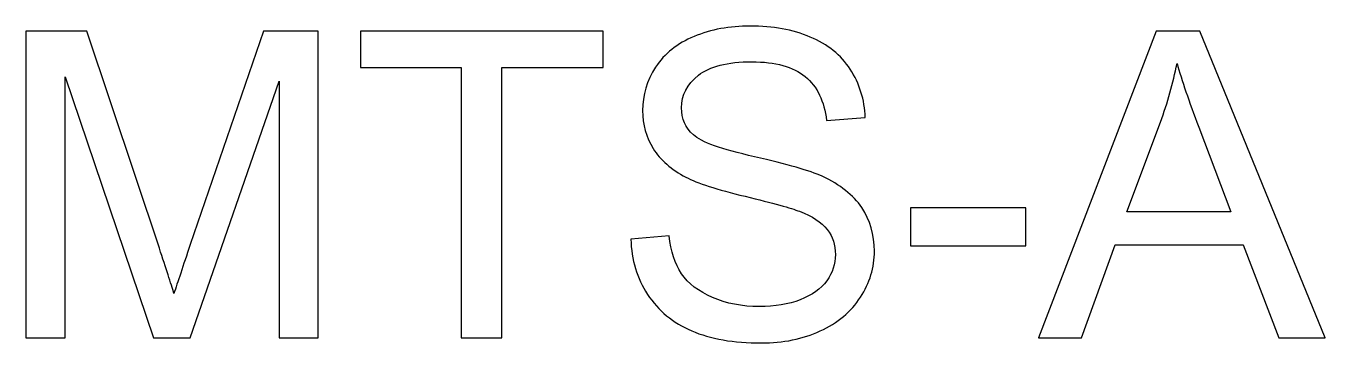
# Model space of a CAD drawing. Header units: centimetres. Extents: x -10.6 to 11.8, y -10.5 to 10.6.
# Drawn here: x 3.497 to 4.676, y 8.748 to 9.035 of the extents above; entities that cross this region are included whole.
import ezdxf

# ---------------------------------------------------------------- set-up
doc = ezdxf.new("R2010")
doc.units = ezdxf.units.CM
doc.header["$MEASUREMENT"] = 0
doc.layers.add('Livello 1', color=7, linetype='Continuous')

msp = doc.modelspace()

# ---------------------------------------------------------------- linework, layer by layer
at = {"layer": 'Livello 1', "color": 7}
for points, knots in [([(4.04624, 8.84163), (4.04624, 8.84163), (4.08091, 8.84467), (4.08091, 8.84467), (4.08091, 8.84467), (4.08253, 8.83077), (4.08634, 8.81939), (4.09236, 8.81046), (4.09236, 8.81046), (4.09837, 8.80153), (4.10769, 8.79436), (4.1203, 8.78886), (4.1203, 8.78886), (4.13291, 8.78336), (4.14714, 8.78064), (4.16292, 8.78064), (4.16292, 8.78064), (4.17695, 8.78064), (4.18931, 8.78271), (4.20004, 8.78685), (4.20004, 8.78685), (4.21078, 8.79106), (4.2188, 8.79675), (4.22404, 8.80399), (4.22404, 8.80399), (4.22928, 8.8113), (4.23193, 8.81919), (4.23193, 8.82779), (4.23193, 8.82779), (4.23193, 8.83652), (4.22941, 8.84409), (4.2243, 8.85062), (4.2243, 8.85062), (4.21925, 8.85716), (4.21091, 8.86259), (4.19933, 8.86699), (4.19933, 8.86699), (4.19183, 8.8699), (4.1754, 8.87442), (4.14985, 8.88057), (4.14985, 8.88057), (4.12437, 8.88671), (4.10646, 8.89247), (4.09624, 8.8979), (4.09624, 8.8979), (4.08298, 8.90482), (4.07308, 8.91349), (4.06655, 8.92377), (4.06655, 8.92377), (4.06008, 8.93406), (4.05685, 8.94557), (4.05685, 8.95838), (4.05685, 8.95838), (4.05685, 8.97235), (4.06079, 8.98547), (4.06875, 8.99763), (4.06875, 8.99763), (4.07671, 9.00986), (4.08835, 9.01911), (4.10361, 9.02544), (4.10361, 9.02544), (4.11894, 9.03172), (4.13588, 9.03489), (4.15458, 9.03489), (4.15458, 9.03489), (4.17521, 9.03489), (4.19332, 9.03159), (4.2091, 9.02493), (4.2091, 9.02493), (4.22481, 9.01833), (4.23691, 9.00856), (4.24538, 8.99569), (4.24538, 8.99569), (4.25379, 8.98282), (4.25838, 8.96821), (4.25903, 8.95191), (4.25903, 8.95191), (4.25903, 8.95191), (4.22378, 8.94926), (4.22378, 8.94926), (4.22378, 8.94926), (4.22184, 8.96678), (4.21544, 8.98011), (4.20451, 8.98903), (4.20451, 8.98903), (4.19358, 8.99802), (4.17747, 9.00248), (4.15613, 9.00248), (4.15613, 9.00248), (4.13388, 9.00248), (4.11771, 8.99841), (4.10749, 8.99026), (4.10749, 8.99026), (4.09734, 8.98211), (4.09223, 8.97228), (4.09223, 8.96083), (4.09223, 8.96083), (4.09223, 8.95081), (4.09585, 8.94259), (4.10303, 8.93619), (4.10303, 8.93619), (4.11014, 8.92972), (4.12858, 8.92313), (4.15846, 8.9164), (4.15846, 8.9164), (4.18834, 8.90961), (4.20884, 8.90372), (4.21996, 8.89868), (4.21996, 8.89868), (4.23613, 8.89118), (4.2481, 8.88173), (4.2558, 8.87035), (4.2558, 8.87035), (4.26349, 8.8589), (4.26731, 8.84571), (4.26731, 8.83083), (4.26731, 8.83083), (4.26731, 8.81602), (4.2631, 8.80212), (4.25463, 8.78905), (4.25463, 8.78905), (4.24616, 8.77599), (4.234, 8.76583), (4.21815, 8.75852), (4.21815, 8.75852), (4.20231, 8.75128), (4.18446, 8.74766), (4.16467, 8.74766), (4.16467, 8.74766), (4.13951, 8.74766), (4.11842, 8.75128), (4.10148, 8.75865), (4.10148, 8.75865), (4.08447, 8.76596), (4.07114, 8.77696), (4.06144, 8.7917), (4.06144, 8.7917), (4.0518, 8.80639), (4.0467, 8.82307), (4.04624, 8.84163)], [0, 0, 0, 0, 0.0285714, 0.0285714, 0.0285714, 0.0285714, 0.0571429, 0.0571429, 0.0571429, 0.0571429, 0.0857143, 0.0857143, 0.0857143, 0.0857143, 0.1142857, 0.1142857, 0.1142857, 0.1142857, 0.1428571, 0.1428571, 0.1428571, 0.1428571, 0.1714286, 0.1714286, 0.1714286, 0.1714286, 0.2, 0.2, 0.2, 0.2, 0.2285714, 0.2285714, 0.2285714, 0.2285714, 0.2571429, 0.2571429, 0.2571429, 0.2571429, 0.2857143, 0.2857143, 0.2857143, 0.2857143, 0.3142857, 0.3142857, 0.3142857, 0.3142857, 0.3428571, 0.3428571, 0.3428571, 0.3428571, 0.3714286, 0.3714286, 0.3714286, 0.3714286, 0.4, 0.4, 0.4, 0.4, 0.4285714, 0.4285714, 0.4285714, 0.4285714, 0.4571429, 0.4571429, 0.4571429, 0.4571429, 0.4857143, 0.4857143, 0.4857143, 0.4857143, 0.5142857, 0.5142857, 0.5142857, 0.5142857, 0.5428571, 0.5428571, 0.5428571, 0.5428571, 0.5714286, 0.5714286, 0.5714286, 0.5714286, 0.6, 0.6, 0.6, 0.6, 0.6285714, 0.6285714, 0.6285714, 0.6285714, 0.6571429, 0.6571429, 0.6571429, 0.6571429, 0.6857143, 0.6857143, 0.6857143, 0.6857143, 0.7142857, 0.7142857, 0.7142857, 0.7142857, 0.7428571, 0.7428571, 0.7428571, 0.7428571, 0.7714286, 0.7714286, 0.7714286, 0.7714286, 0.8, 0.8, 0.8, 0.8, 0.8285714, 0.8285714, 0.8285714, 0.8285714, 0.8571429, 0.8571429, 0.8571429, 0.8571429, 0.8857143, 0.8857143, 0.8857143, 0.8857143, 0.9142857, 0.9142857, 0.9142857, 0.9142857, 0.9428571, 0.9428571, 0.9428571, 0.9428571, 0.9714286, 0.9714286, 0.9714286, 0.9714286, 1, 1, 1, 1]), ([(3.49727, 8.75238), (3.49727, 8.75238), (3.49727, 9.03017), (3.49727, 9.03017), (3.49727, 9.03017), (3.49727, 9.03017), (3.55263, 9.03017), (3.55263, 9.03017), (3.55263, 9.03017), (3.55263, 9.03017), (3.61835, 8.83348), (3.61835, 8.83348), (3.61835, 8.83348), (3.62443, 8.81518), (3.62889, 8.80147), (3.6316, 8.79235), (3.6316, 8.79235), (3.63477, 8.80244), (3.63969, 8.81732), (3.64642, 8.83691), (3.64642, 8.83691), (3.64642, 8.83691), (3.7129, 9.03017), (3.7129, 9.03017), (3.7129, 9.03017), (3.7129, 9.03017), (3.76238, 9.03017), (3.76238, 9.03017), (3.76238, 9.03017), (3.76238, 9.03017), (3.76238, 8.75238), (3.76238, 8.75238), (3.76238, 8.75238), (3.76238, 8.75238), (3.72694, 8.75238), (3.72694, 8.75238), (3.72694, 8.75238), (3.72694, 8.75238), (3.72694, 8.98489), (3.72694, 8.98489), (3.72694, 8.98489), (3.72694, 8.98489), (3.64622, 8.75238), (3.64622, 8.75238), (3.64622, 8.75238), (3.64622, 8.75238), (3.61304, 8.75238), (3.61304, 8.75238), (3.61304, 8.75238), (3.61304, 8.75238), (3.53271, 8.98884), (3.53271, 8.98884), (3.53271, 8.98884), (3.53271, 8.98884), (3.53271, 8.75238), (3.53271, 8.75238), (3.53271, 8.75238), (3.53271, 8.75238), (3.49727, 8.75238), (3.49727, 8.75238)], [0, 0, 0, 0, 0.0666667, 0.0666667, 0.0666667, 0.0666667, 0.1333333, 0.1333333, 0.1333333, 0.1333333, 0.2, 0.2, 0.2, 0.2, 0.2666667, 0.2666667, 0.2666667, 0.2666667, 0.3333333, 0.3333333, 0.3333333, 0.3333333, 0.4, 0.4, 0.4, 0.4, 0.4666667, 0.4666667, 0.4666667, 0.4666667, 0.5333333, 0.5333333, 0.5333333, 0.5333333, 0.6, 0.6, 0.6, 0.6, 0.6666667, 0.6666667, 0.6666667, 0.6666667, 0.7333333, 0.7333333, 0.7333333, 0.7333333, 0.8, 0.8, 0.8, 0.8, 0.8666667, 0.8666667, 0.8666667, 0.8666667, 0.9333333, 0.9333333, 0.9333333, 0.9333333, 1, 1, 1, 1]), ([(3.89238, 8.75238), (3.89238, 8.75238), (3.89238, 8.99738), (3.89238, 8.99738), (3.89238, 8.99738), (3.89238, 8.99738), (3.80086, 8.99738), (3.80086, 8.99738), (3.80086, 8.99738), (3.80086, 8.99738), (3.80086, 9.03017), (3.80086, 9.03017), (3.80086, 9.03017), (3.80086, 9.03017), (4.02102, 9.03017), (4.02102, 9.03017), (4.02102, 9.03017), (4.02102, 9.03017), (4.02102, 8.99738), (4.02102, 8.99738), (4.02102, 8.99738), (4.02102, 8.99738), (3.92911, 8.99738), (3.92911, 8.99738), (3.92911, 8.99738), (3.92911, 8.99738), (3.92911, 8.75238), (3.92911, 8.75238), (3.92911, 8.75238), (3.92911, 8.75238), (3.89238, 8.75238), (3.89238, 8.75238)], [0, 0, 0, 0, 0.125, 0.125, 0.125, 0.125, 0.25, 0.25, 0.25, 0.25, 0.375, 0.375, 0.375, 0.375, 0.5, 0.5, 0.5, 0.5, 0.625, 0.625, 0.625, 0.625, 0.75, 0.75, 0.75, 0.75, 0.875, 0.875, 0.875, 0.875, 1, 1, 1, 1]), ([(4.41626, 8.75238), (4.41626, 8.75238), (4.52297, 9.03017), (4.52297, 9.03017), (4.52297, 9.03017), (4.52297, 9.03017), (4.56256, 9.03017), (4.56256, 9.03017), (4.56256, 9.03017), (4.56256, 9.03017), (4.67626, 8.75238), (4.67626, 8.75238), (4.67626, 8.75238), (4.67626, 8.75238), (4.63435, 8.75238), (4.63435, 8.75238), (4.63435, 8.75238), (4.63435, 8.75238), (4.60194, 8.83652), (4.60194, 8.83652), (4.60194, 8.83652), (4.60194, 8.83652), (4.48579, 8.83652), (4.48579, 8.83652), (4.48579, 8.83652), (4.48579, 8.83652), (4.45532, 8.75238), (4.45532, 8.75238), (4.45532, 8.75238), (4.45532, 8.75238), (4.41626, 8.75238), (4.41626, 8.75238)], [0, 0, 0, 0, 0.125, 0.125, 0.125, 0.125, 0.25, 0.25, 0.25, 0.25, 0.375, 0.375, 0.375, 0.375, 0.5, 0.5, 0.5, 0.5, 0.625, 0.625, 0.625, 0.625, 0.75, 0.75, 0.75, 0.75, 0.875, 0.875, 0.875, 0.875, 1, 1, 1, 1]), ([(4.49639, 8.86647), (4.49639, 8.86647), (4.59063, 8.86647), (4.59063, 8.86647), (4.59063, 8.86647), (4.59063, 8.86647), (4.56159, 8.94337), (4.56159, 8.94337), (4.56159, 8.94337), (4.55279, 8.96672), (4.54619, 8.98593), (4.54192, 9.001), (4.54192, 9.001), (4.53837, 8.98315), (4.53339, 8.96549), (4.52692, 8.9479), (4.52692, 8.9479), (4.52692, 8.9479), (4.49639, 8.86647), (4.49639, 8.86647)], [0, 0, 0, 0, 0.2, 0.2, 0.2, 0.2, 0.4, 0.4, 0.4, 0.4, 0.6, 0.6, 0.6, 0.6, 0.8, 0.8, 0.8, 0.8, 1, 1, 1, 1]), ([(4.29991, 8.83575), (4.29991, 8.83575), (4.29991, 8.87003), (4.29991, 8.87003), (4.29991, 8.87003), (4.29991, 8.87003), (4.40475, 8.87003), (4.40475, 8.87003), (4.40475, 8.87003), (4.40475, 8.87003), (4.40475, 8.83575), (4.40475, 8.83575), (4.40475, 8.83575), (4.40475, 8.83575), (4.29991, 8.83575), (4.29991, 8.83575)], [0, 0, 0, 0, 0.25, 0.25, 0.25, 0.25, 0.5, 0.5, 0.5, 0.5, 0.75, 0.75, 0.75, 0.75, 1, 1, 1, 1])]:
    msp.add_open_spline(points, degree=3, knots=knots, dxfattribs=at)
at = {"layer": 'Livello 1', "color": 250, "lineweight": 9}
for points, knots in [([(4.04624, 8.84163), (4.04624, 8.84163), (4.08091, 8.84467), (4.08091, 8.84467), (4.08091, 8.84467), (4.08253, 8.83077), (4.08634, 8.81939), (4.09236, 8.81046), (4.09236, 8.81046), (4.09837, 8.80153), (4.10769, 8.79436), (4.1203, 8.78886), (4.1203, 8.78886), (4.13291, 8.78336), (4.14714, 8.78064), (4.16292, 8.78064), (4.16292, 8.78064), (4.17695, 8.78064), (4.18931, 8.78271), (4.20004, 8.78685), (4.20004, 8.78685), (4.21078, 8.79106), (4.2188, 8.79675), (4.22404, 8.80399), (4.22404, 8.80399), (4.22928, 8.8113), (4.23193, 8.81919), (4.23193, 8.82779), (4.23193, 8.82779), (4.23193, 8.83652), (4.22941, 8.84409), (4.2243, 8.85062), (4.2243, 8.85062), (4.21925, 8.85716), (4.21091, 8.86259), (4.19933, 8.86699), (4.19933, 8.86699), (4.19183, 8.8699), (4.1754, 8.87442), (4.14985, 8.88057), (4.14985, 8.88057), (4.12437, 8.88671), (4.10646, 8.89247), (4.09624, 8.8979), (4.09624, 8.8979), (4.08298, 8.90482), (4.07308, 8.91349), (4.06655, 8.92377), (4.06655, 8.92377), (4.06008, 8.93406), (4.05685, 8.94557), (4.05685, 8.95838), (4.05685, 8.95838), (4.05685, 8.97235), (4.06079, 8.98547), (4.06875, 8.99763), (4.06875, 8.99763), (4.07671, 9.00986), (4.08835, 9.01911), (4.10361, 9.02544), (4.10361, 9.02544), (4.11894, 9.03172), (4.13588, 9.03489), (4.15458, 9.03489), (4.15458, 9.03489), (4.17521, 9.03489), (4.19332, 9.03159), (4.2091, 9.02493), (4.2091, 9.02493), (4.22481, 9.01833), (4.23691, 9.00856), (4.24538, 8.99569), (4.24538, 8.99569), (4.25379, 8.98282), (4.25838, 8.96821), (4.25903, 8.95191), (4.25903, 8.95191), (4.25903, 8.95191), (4.22378, 8.94926), (4.22378, 8.94926), (4.22378, 8.94926), (4.22184, 8.96678), (4.21544, 8.98011), (4.20451, 8.98903), (4.20451, 8.98903), (4.19358, 8.99802), (4.17747, 9.00248), (4.15613, 9.00248), (4.15613, 9.00248), (4.13388, 9.00248), (4.11771, 8.99841), (4.10749, 8.99026), (4.10749, 8.99026), (4.09734, 8.98211), (4.09223, 8.97228), (4.09223, 8.96083), (4.09223, 8.96083), (4.09223, 8.95081), (4.09585, 8.94259), (4.10303, 8.93619), (4.10303, 8.93619), (4.11014, 8.92972), (4.12858, 8.92313), (4.15846, 8.9164), (4.15846, 8.9164), (4.18834, 8.90961), (4.20884, 8.90372), (4.21996, 8.89868), (4.21996, 8.89868), (4.23613, 8.89118), (4.2481, 8.88173), (4.2558, 8.87035), (4.2558, 8.87035), (4.26349, 8.8589), (4.26731, 8.84571), (4.26731, 8.83083), (4.26731, 8.83083), (4.26731, 8.81602), (4.2631, 8.80212), (4.25463, 8.78905), (4.25463, 8.78905), (4.24616, 8.77599), (4.234, 8.76583), (4.21815, 8.75852), (4.21815, 8.75852), (4.20231, 8.75128), (4.18446, 8.74766), (4.16467, 8.74766), (4.16467, 8.74766), (4.13951, 8.74766), (4.11842, 8.75128), (4.10148, 8.75865), (4.10148, 8.75865), (4.08447, 8.76596), (4.07114, 8.77696), (4.06144, 8.7917), (4.06144, 8.7917), (4.0518, 8.80639), (4.0467, 8.82307), (4.04624, 8.84163)], [0, 0, 0, 0, 0.0285714, 0.0285714, 0.0285714, 0.0285714, 0.0571429, 0.0571429, 0.0571429, 0.0571429, 0.0857143, 0.0857143, 0.0857143, 0.0857143, 0.1142857, 0.1142857, 0.1142857, 0.1142857, 0.1428571, 0.1428571, 0.1428571, 0.1428571, 0.1714286, 0.1714286, 0.1714286, 0.1714286, 0.2, 0.2, 0.2, 0.2, 0.2285714, 0.2285714, 0.2285714, 0.2285714, 0.2571429, 0.2571429, 0.2571429, 0.2571429, 0.2857143, 0.2857143, 0.2857143, 0.2857143, 0.3142857, 0.3142857, 0.3142857, 0.3142857, 0.3428571, 0.3428571, 0.3428571, 0.3428571, 0.3714286, 0.3714286, 0.3714286, 0.3714286, 0.4, 0.4, 0.4, 0.4, 0.4285714, 0.4285714, 0.4285714, 0.4285714, 0.4571429, 0.4571429, 0.4571429, 0.4571429, 0.4857143, 0.4857143, 0.4857143, 0.4857143, 0.5142857, 0.5142857, 0.5142857, 0.5142857, 0.5428571, 0.5428571, 0.5428571, 0.5428571, 0.5714286, 0.5714286, 0.5714286, 0.5714286, 0.6, 0.6, 0.6, 0.6, 0.6285714, 0.6285714, 0.6285714, 0.6285714, 0.6571429, 0.6571429, 0.6571429, 0.6571429, 0.6857143, 0.6857143, 0.6857143, 0.6857143, 0.7142857, 0.7142857, 0.7142857, 0.7142857, 0.7428571, 0.7428571, 0.7428571, 0.7428571, 0.7714286, 0.7714286, 0.7714286, 0.7714286, 0.8, 0.8, 0.8, 0.8, 0.8285714, 0.8285714, 0.8285714, 0.8285714, 0.8571429, 0.8571429, 0.8571429, 0.8571429, 0.8857143, 0.8857143, 0.8857143, 0.8857143, 0.9142857, 0.9142857, 0.9142857, 0.9142857, 0.9428571, 0.9428571, 0.9428571, 0.9428571, 0.9714286, 0.9714286, 0.9714286, 0.9714286, 1, 1, 1, 1]), ([(3.49727, 8.75238), (3.49727, 8.75238), (3.49727, 9.03017), (3.49727, 9.03017), (3.49727, 9.03017), (3.49727, 9.03017), (3.55263, 9.03017), (3.55263, 9.03017), (3.55263, 9.03017), (3.55263, 9.03017), (3.61835, 8.83348), (3.61835, 8.83348), (3.61835, 8.83348), (3.62443, 8.81518), (3.62889, 8.80147), (3.6316, 8.79235), (3.6316, 8.79235), (3.63477, 8.80244), (3.63969, 8.81732), (3.64642, 8.83691), (3.64642, 8.83691), (3.64642, 8.83691), (3.7129, 9.03017), (3.7129, 9.03017), (3.7129, 9.03017), (3.7129, 9.03017), (3.76238, 9.03017), (3.76238, 9.03017), (3.76238, 9.03017), (3.76238, 9.03017), (3.76238, 8.75238), (3.76238, 8.75238), (3.76238, 8.75238), (3.76238, 8.75238), (3.72694, 8.75238), (3.72694, 8.75238), (3.72694, 8.75238), (3.72694, 8.75238), (3.72694, 8.98489), (3.72694, 8.98489), (3.72694, 8.98489), (3.72694, 8.98489), (3.64622, 8.75238), (3.64622, 8.75238), (3.64622, 8.75238), (3.64622, 8.75238), (3.61304, 8.75238), (3.61304, 8.75238), (3.61304, 8.75238), (3.61304, 8.75238), (3.53271, 8.98884), (3.53271, 8.98884), (3.53271, 8.98884), (3.53271, 8.98884), (3.53271, 8.75238), (3.53271, 8.75238), (3.53271, 8.75238), (3.53271, 8.75238), (3.49727, 8.75238), (3.49727, 8.75238)], [0, 0, 0, 0, 0.0666667, 0.0666667, 0.0666667, 0.0666667, 0.1333333, 0.1333333, 0.1333333, 0.1333333, 0.2, 0.2, 0.2, 0.2, 0.2666667, 0.2666667, 0.2666667, 0.2666667, 0.3333333, 0.3333333, 0.3333333, 0.3333333, 0.4, 0.4, 0.4, 0.4, 0.4666667, 0.4666667, 0.4666667, 0.4666667, 0.5333333, 0.5333333, 0.5333333, 0.5333333, 0.6, 0.6, 0.6, 0.6, 0.6666667, 0.6666667, 0.6666667, 0.6666667, 0.7333333, 0.7333333, 0.7333333, 0.7333333, 0.8, 0.8, 0.8, 0.8, 0.8666667, 0.8666667, 0.8666667, 0.8666667, 0.9333333, 0.9333333, 0.9333333, 0.9333333, 1, 1, 1, 1]), ([(3.89238, 8.75238), (3.89238, 8.75238), (3.89238, 8.99738), (3.89238, 8.99738), (3.89238, 8.99738), (3.89238, 8.99738), (3.80086, 8.99738), (3.80086, 8.99738), (3.80086, 8.99738), (3.80086, 8.99738), (3.80086, 9.03017), (3.80086, 9.03017), (3.80086, 9.03017), (3.80086, 9.03017), (4.02102, 9.03017), (4.02102, 9.03017), (4.02102, 9.03017), (4.02102, 9.03017), (4.02102, 8.99738), (4.02102, 8.99738), (4.02102, 8.99738), (4.02102, 8.99738), (3.92911, 8.99738), (3.92911, 8.99738), (3.92911, 8.99738), (3.92911, 8.99738), (3.92911, 8.75238), (3.92911, 8.75238), (3.92911, 8.75238), (3.92911, 8.75238), (3.89238, 8.75238), (3.89238, 8.75238)], [0, 0, 0, 0, 0.125, 0.125, 0.125, 0.125, 0.25, 0.25, 0.25, 0.25, 0.375, 0.375, 0.375, 0.375, 0.5, 0.5, 0.5, 0.5, 0.625, 0.625, 0.625, 0.625, 0.75, 0.75, 0.75, 0.75, 0.875, 0.875, 0.875, 0.875, 1, 1, 1, 1]), ([(4.41626, 8.75238), (4.41626, 8.75238), (4.52297, 9.03017), (4.52297, 9.03017), (4.52297, 9.03017), (4.52297, 9.03017), (4.56256, 9.03017), (4.56256, 9.03017), (4.56256, 9.03017), (4.56256, 9.03017), (4.67626, 8.75238), (4.67626, 8.75238), (4.67626, 8.75238), (4.67626, 8.75238), (4.63435, 8.75238), (4.63435, 8.75238), (4.63435, 8.75238), (4.63435, 8.75238), (4.60194, 8.83652), (4.60194, 8.83652), (4.60194, 8.83652), (4.60194, 8.83652), (4.48579, 8.83652), (4.48579, 8.83652), (4.48579, 8.83652), (4.48579, 8.83652), (4.45532, 8.75238), (4.45532, 8.75238), (4.45532, 8.75238), (4.45532, 8.75238), (4.41626, 8.75238), (4.41626, 8.75238)], [0, 0, 0, 0, 0.125, 0.125, 0.125, 0.125, 0.25, 0.25, 0.25, 0.25, 0.375, 0.375, 0.375, 0.375, 0.5, 0.5, 0.5, 0.5, 0.625, 0.625, 0.625, 0.625, 0.75, 0.75, 0.75, 0.75, 0.875, 0.875, 0.875, 0.875, 1, 1, 1, 1]), ([(4.49639, 8.86647), (4.49639, 8.86647), (4.59063, 8.86647), (4.59063, 8.86647), (4.59063, 8.86647), (4.59063, 8.86647), (4.56159, 8.94337), (4.56159, 8.94337), (4.56159, 8.94337), (4.55279, 8.96672), (4.54619, 8.98593), (4.54192, 9.001), (4.54192, 9.001), (4.53837, 8.98315), (4.53339, 8.96549), (4.52692, 8.9479), (4.52692, 8.9479), (4.52692, 8.9479), (4.49639, 8.86647), (4.49639, 8.86647)], [0, 0, 0, 0, 0.2, 0.2, 0.2, 0.2, 0.4, 0.4, 0.4, 0.4, 0.6, 0.6, 0.6, 0.6, 0.8, 0.8, 0.8, 0.8, 1, 1, 1, 1]), ([(4.29991, 8.83575), (4.29991, 8.83575), (4.29991, 8.87003), (4.29991, 8.87003), (4.29991, 8.87003), (4.29991, 8.87003), (4.40475, 8.87003), (4.40475, 8.87003), (4.40475, 8.87003), (4.40475, 8.87003), (4.40475, 8.83575), (4.40475, 8.83575), (4.40475, 8.83575), (4.40475, 8.83575), (4.29991, 8.83575), (4.29991, 8.83575)], [0, 0, 0, 0, 0.25, 0.25, 0.25, 0.25, 0.5, 0.5, 0.5, 0.5, 0.75, 0.75, 0.75, 0.75, 1, 1, 1, 1])]:
    msp.add_open_spline(points, degree=3, knots=knots, dxfattribs=at)

doc.saveas('drawing.dxf')
